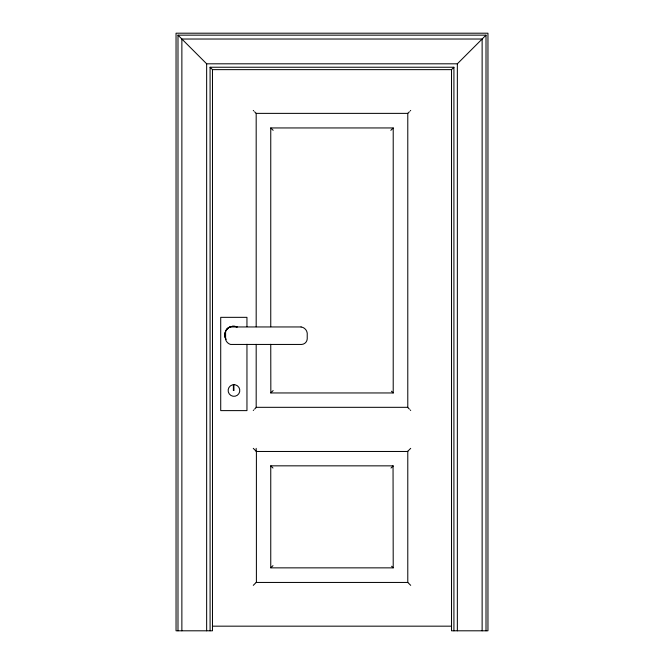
<?xml version="1.0" encoding="UTF-8"?>
<svg xmlns="http://www.w3.org/2000/svg" width="664" height="664" viewBox="0 0 664 664"><rect width="100%" height="100%" fill="white"/><g stroke="black" fill="none" stroke-linecap="round" stroke-linejoin="round"><path stroke-width="1" d="M410.709 448.341L407.58 451.47L256.179 451.47L256.179 448.341M390.83 130.335L393.212 127.945L270.754 127.945L270.754 326.705M254.586 409.14L256.395 407.322L407.58 407.322L409.397 409.14M393.196 465.854L270.754 465.837L270.754 567.861L393.212 567.861L393.046 466.004M407.787 113.37L409.397 111.76M392.922 466.128L391.005 468.045M410.286 110.871L410.709 110.448M210.081 67.238L212.48 69.637L212.48 630.8L176.043 630.8L176.043 33.2L487.957 33.2L487.957 630.8L451.52 630.8L451.52 69.637L453.919 67.238L210.081 67.238L210.081 630.8M457.347 630.8L457.347 63.81L486.006 35.151L177.993 35.151L177.993 630.8M253.274 410.452L253.689 410.028M271.078 392.64L273.153 390.565M253.274 585.357L256.395 582.228L256.395 451.47L253.274 448.341M272.979 565.653L270.837 567.786M270.837 392.872L270.754 344.301M177.993 35.151L206.653 63.81L457.347 63.81M212.463 69.637L451.52 69.637M256.179 326.738L256.179 113.37L407.787 113.37L407.787 407.53M233.379 390.498L233.969 390.498L233.861 384.663L233.379 384.663L233.388 390.498M270.754 392.955L393.212 392.955L393.212 127.945M256.179 582.444L407.787 582.444L407.787 451.263M212.414 626.169L451.52 626.169M270.763 127.945L273.153 130.335M270.763 465.837L272.979 468.045M256.179 113.37L254.586 111.76M253.274 110.448L253.689 110.871M391.445 391.187L393.212 392.955M410.286 410.028L410.709 410.452M407.787 582.444L410.709 585.357M391.577 566.226L393.196 567.844M486.006 35.151L486.006 630.8M482.13 630.8L482.13 39.027L181.87 39.027L181.87 630.8M453.919 67.238L453.919 630.8M256.179 344.35L256.179 407.53M246.958 326.655L246.95 317.334L220.714 317.334L220.722 410.618L246.958 410.618L246.958 344.276M206.653 63.81L206.653 630.8M233.861 384.663L232.358 384.888A5.827 5.827 0 0 0 229.254 393.918A5.827 5.827 0 0 0 238.799 393.76A5.827 5.827 0 0 0 235.38 384.838L233.861 384.663M301.082 326.954L230.084 326.954A6.192 6.192 0 0 0 225.594 331.444L225.594 339.487A7.462 7.462 0 0 0 230.557 344.442L301.722 344.442A5.926 5.926 0 0 0 307.224 338.939L307.224 333.096A7.188 7.188 0 0 0 301.082 326.954M237.073 326.995A8.748 8.748 0 0 0 226.001 339.478A8.748 8.748 0 0 1 237.048 326.995"/></g></svg>
